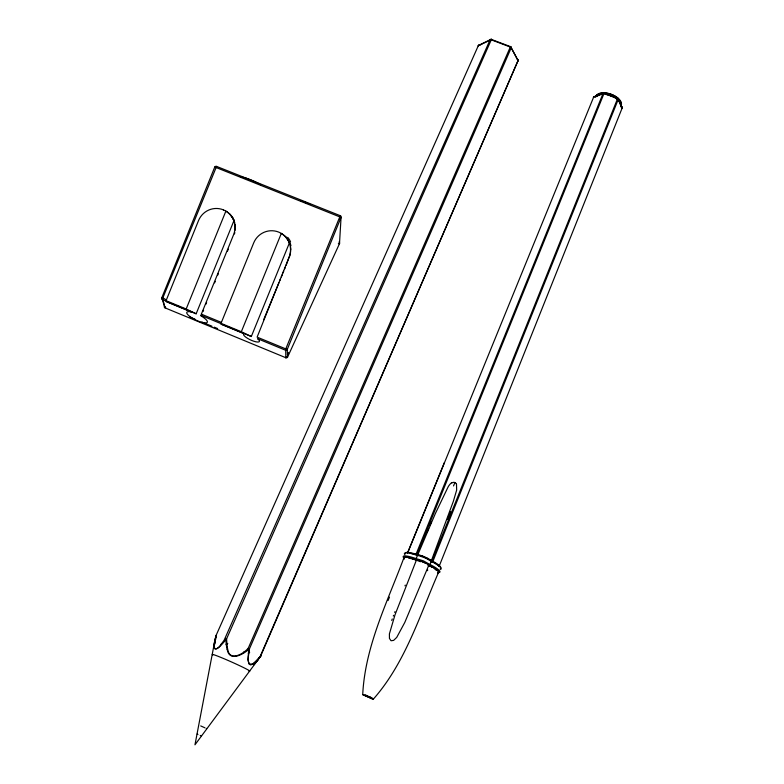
<?xml version="1.0" encoding="UTF-8"?>
<svg xmlns="http://www.w3.org/2000/svg" width="784" height="784" viewBox="0 0 784 784"><rect width="100%" height="100%" fill="white"/><g stroke="black" fill="none" stroke-linecap="round" stroke-linejoin="round"><path stroke-width="1.18" d="M305.966 202.537L305.956 202.595A22.658 8.369 25.5 0 1 310.052 204.399M491.539 39.308L487.824 41.248M214.943 643.938L215.198 640.734M438.481 572.516C419.597 615.871 405.103 663.244 373.223 699.269L362.718 694.653C365.021 646.496 387.296 602.22 403.917 557.796M340.109 219.314L340.305 215.61L285.69 349.125L285.827 357.769M165.708 307.25L165.042 307.867A1.352 1.264 -13.8 0 1 164.405 306.191L161.778 297.802C165.375 298.234 169.697 303.134 162.435 299.498A1.382 1.284 -13.6 0 1 161.778 297.802L214.757 167.051A1.372 1.245 -5.5 0 1 216.57 166.404L340.325 215.727A1.382 1.274 3.2 0 1 341.06 217.403L339.492 243.648L338.355 243.706M373.223 699.269L362.757 694.644M235.298 230.075L235.131 224.489M215.365 639.234L215.855 635.824A1.48 0.676 12.2 0 1 216.09 635.491L215.629 639.577M404.946 554.749A19.933 3.371 22.9 0 1 417.441 555.474A9.31 1.578 22.8 0 1 419.675 555.934L425.996 558.277L431.171 561.295L429.955 564.519L423.438 560.854L416.128 558.629L435.316 513.647L447.605 487.962A15.023 14.729 25.5 0 1 451.594 482.679M305.946 202.654L305.956 202.595A22.658 8.369 25.5 0 0 300.88 200.841M214.689 642.694C212.327 651.014 217.834 650.093 221.088 644.281M215.992 635.942C210.249 656.002 218.021 649.711 226.625 638.725L491.509 39.269M214.904 640.332L194.971 744.8L261.043 655.689A1.49 0.627 39.9 0 0 261.013 655.238L518.057 60.476L511.217 47.755A1.323 0.921 -31.7 0 0 510.531 46.658L491.509 39.455A1.303 1.019 69.1 0 0 490.098 39.768L478.416 45.443L215.786 636.108M215.531 637.255L215.982 635.471M234.837 232.603L234.436 233.946M429.955 564.519L429.975 564.48A19.943 3.322 22.9 0 1 438.04 572.585M391.726 620.438L392.245 618.968M214.767 167.002L341.04 217.393L287.228 349.488A1.382 1.313 -3 0 1 285.405 350.174L257.593 338.717A8.751 2.352 25.1 0 1 257.583 342.04A8.751 2.352 25.1 0 1 247.421 338.267A8.751 2.352 25.1 0 1 244 333.67L221.196 324.272L221.019 323.341L253.702 242.893A19.355 19.09 -63.3 0 1 278.692 232.103A19.355 19.09 -63.3 0 1 289.1 257.191L257.123 337.13L287.228 349.488L287.601 357.073L339.492 243.648A1.323 1.225 3.3 0 0 338.894 242.08M393.313 616.048L393.578 615.313M394.675 612.402L394.95 611.677M429.71 564.794L429.142 566.411M427.456 570.683L427.731 569.988M223.283 209.818A19.267 18.904 -65.9 0 1 233.573 234.759L201.351 314.149L201.194 316.021A11.319 2.999 25.7 0 1 203.762 317.696A11.388 3.018 25.7 0 1 204.957 322.91A11.388 3.018 25.7 0 1 190.414 316.912A11.388 3.018 25.7 0 1 189.052 311.65A11.319 2.999 25.7 0 1 191.198 311.905L166.355 301.664L166.061 300.693L198.519 220.598A19.267 18.904 -65.9 0 1 223.283 209.818L223.479 209.965M427.064 563.931L428.789 565.048L428.231 566.567L404.789 622.437L396.724 637.402L393.637 640.381L391.049 640.753L389.442 638.421L389.403 633.874L395.028 614.783L416.48 559.913L419.675 560.609M404.975 585.824L405.259 585.119M439.491 565.421L622.261 107.771L618.321 99.205A1.078 0.784 -27.4 0 0 617.694 98.284L604.15 93.149A1.049 0.784 73.4 0 0 603.072 93.423L593.713 96.922A1.039 0.549 19.9 0 0 593.508 97.432A1.068 0.774 -28.4 0 1 594.791 96.657L604.219 93.012L416.921 554.778M447.458 519.469L450.614 511.619M431.445 562.295L617.763 98.157L621.634 106.849A1.068 0.784 -27.2 0 1 622.261 107.771A1.039 0.549 19.1 0 1 622.026 108.27A1.039 0.774 74.1 0 0 621.634 106.849L621.036 107.065M432.788 561.638L618.321 99.205A1.049 0.559 19.2 0 0 617.586 98.627L604.033 93.482A1.049 0.559 19.6 0 0 603.072 93.423L415.941 554.474M201.194 316.021L201.792 314.541M202.997 311.562L203.595 310.072M205.996 304.123L206.604 302.634M453.534 485.923L454.896 482.562A2.901 2.862 46 0 0 452.936 482.474L451.858 482.983M196.157 313.786L186.18 308.994L225.88 211.112A19.914 19.757 44.5 0 1 234.024 220.48L196.157 313.786L166.296 301.477M227.487 251.145L228.311 249.126M214.62 282.857L215.247 281.289M217.785 275.047L218.422 273.479M251.311 336.512L241.335 331.73L281.319 233.407A19.933 19.845 58.8 0 1 289.453 242.805L251.311 336.512L221.166 324.086M427.231 531.924L428.593 528.563M429.955 525.211L431.318 521.85M388.08 600.524L389.472 597.134M407.474 553.004L444.401 462.501M407.611 553.053L593.713 96.922A1.039 0.784 73.3 0 1 594.791 96.657M263.62 319.803L278.928 282.759M279.731 280.809L280.535 278.859M281.348 276.909L282.152 274.959M282.955 273.008L283.769 271.058M284.572 269.108L285.386 267.158M286.189 265.208L289.1 257.191M415.432 560.168L415.912 559.002M227.154 649.387A38.73 37.838 -69.9 0 1 226.164 643.233L225.831 638.784A1.499 0.519 35.6 0 1 225.488 638.274L226.576 638.705L226.87 643.546A38.661 37.769 -71.9 0 0 227.703 649.23C229.379 661.716 243.04 654.297 248.244 648.221L510.541 46.481L517.371 59.378A1.313 0.911 -31.5 0 1 518.057 60.476A1.274 0.686 22.5 0 1 517.861 61.132L259.955 656.933A50.695 21.286 -64.6 0 1 256.437 661.598L254.173 664.126M287.405 354.711L288.414 352.486M286.287 357.141L285.886 357.769M258.181 659.648L253.693 664.871M261.043 655.689L253.173 663.921L250.674 664.959L248.979 664.048L247.979 659.667L248.773 648.868L248.244 648.221L249.459 648.809L511.217 47.755A1.294 0.696 22.8 0 0 510.266 47.02L491.225 39.817A1.294 0.696 23.5 0 0 490.098 39.768L224.165 640.156A51.989 20.482 -64.1 0 1 221.088 644.291M227.772 643.39L226.409 644.928M249.675 652.288L248.322 653.444M227.184 649.387C229.379 662.46 243.569 654.287 249.459 648.809A67.914 35.888 -69.9 0 0 248.724 654.14C245.833 669.801 255.163 664.558 261.101 655.365A1.49 0.51 36.1 0 1 261.092 655.591M479.818 45.129L482.709 43.728M483.444 43.375L484.169 43.022M484.894 42.669L485.629 42.316M486.354 41.964L487.089 41.601M371.979 698.093L364.717 695.016M417.549 555.082L421.145 555.65M416.755 559.943L419.479 560.589M428.436 564.852L429.23 565.323A19.022 3.156 22.9 0 1 437.825 573.006M421.547 555.729L426.859 557.894M419.695 560.658L426.329 563.51M419.783 560.638L420.596 560.962M422.36 556.032L420.508 555.415A8.408 1.441 22.8 0 0 418.499 555.003L418.146 554.925A19.002 3.224 22.9 0 0 405.602 553.102M286.611 357.014L287.61 357.034A1.362 1.294 -3.1 0 1 285.817 357.72L165.042 307.867L162.631 298.42L216.57 166.404M422.547 556.052L431.161 560.462A19.002 3.224 22.9 0 1 440.334 568.028M420.685 560.942L425.477 563M365.334 694.967L366.589 695.447M197.147 734.03L197.97 734.432M201.351 314.149L221.392 322.41L221.078 323.665L201.047 315.413M166.061 300.693L186.18 308.984M221.019 323.341L241.335 331.72M189.434 316.922L195.069 319.245M201.831 322.038L211.984 326.222M214.238 327.153L217.619 328.555M367.314 695.741L368.029 696.045M206.633 728.561L206.241 728.395M200.214 735.441L201.086 735.784M204.967 727.826L200.714 725.925M369.068 696.506L370.44 697.152M370.744 697.299L372.018 698.054M427.476 558.159L428.231 558.561M425.516 563.079L426.094 563.333M426.202 563.382L426.584 563.598M428.329 558.62L431.288 560.923L453.328 501.388L456.651 490.118L456.504 484.238M165.071 306.799L164.444 306.289M427.79 564.392L428.554 564.862M431.171 561.295L431.21 561.324A19.933 3.371 22.9 0 1 440.196 569.439M428.789 565.156L428.75 565.107A18.787 3.116 22.9 0 1 437.893 572.849M231.084 215.512L232.348 217.256M244.089 651.641L244.51 652.229M232.574 217.629L233.23 218.795M233.426 219.206L233.985 220.461A19.228 18.875 -65.9 0 0 229.673 214.003M234.151 220.902L234.837 223.117M290.648 247.411L290.825 249.332M517.371 59.378A1.294 1 70.4 0 1 517.861 61.132M226.831 643.497A71.079 41.523 -69 0 1 226.066 644.399M479.612 45.139A1.303 0.892 -32.8 0 0 478.26 46.109A1.274 0.676 23.8 0 1 478.416 45.443A1.294 1.009 68.9 0 1 479.73 45.07M214.679 642.704A53.773 22.266 -64.3 0 1 215.698 637.274M212.807 654.944A20.511 0.951 24 0 1 231.329 661.882A20.511 0.951 24 0 1 248.891 671.035M285.278 236.494A19.316 19.051 -63.2 0 1 286.523 237.856M290.599 249.341A18.885 18.542 83.5 0 1 289.247 257.338M289.904 242.54A18.081 16.572 89.5 0 1 290.952 245.843M287.708 237.366A15.886 12.965 82.7 0 1 290.57 241.864M245.529 177.939A29.694 10.79 26.5 0 1 255.28 181.829M240.404 176.635A30.4 11.035 26.5 0 1 245.568 178.046M255.261 181.908A30.4 11.035 26.5 0 1 260.572 184.681M285.053 236.288A19.326 19.051 -63.2 0 1 289.443 242.805M597.565 96.001A12.446 6.546 19.5 0 1 602.357 94.305M605.65 94.394A12.446 6.546 19.5 0 1 620.144 104.243M595.615 96.971A13.485 7.085 19.5 0 1 610.589 95.001A13.485 7.085 19.5 0 1 621.026 105.938M595.722 96.706A13.485 7.095 19.5 0 1 611.275 94.942A13.485 7.095 19.5 0 1 620.908 106.271M596.673 96.148A12.809 6.742 19.5 0 1 611.442 94.472A12.809 6.742 19.5 0 1 620.605 105.242M404.181 558.786A18.787 3.116 22.9 0 1 416.48 559.913L416.059 559.717A19.022 3.156 22.9 0 0 404.172 558.953M410.992 553.347A17.15 2.911 22.9 0 1 418.431 555.386M430.053 560.286A17.15 2.911 22.9 0 1 438.932 566.45M454.896 482.552A2.999 2.93 45.6 0 1 456.474 484.247M409.013 558.149A17.17 2.852 22.9 0 1 420.459 561.716M427.711 564.941A17.17 2.852 22.9 0 1 432.131 567.322M435.002 569.213A17.17 2.852 22.9 0 1 436.365 570.38M404.142 558.296A19.943 3.322 22.9 0 1 416.157 558.6M595.752 96.785A13.475 7.095 19.5 0 1 610.569 94.021A13.475 7.095 19.5 0 1 621.281 105.37M416.118 559.051L416.118 559.051"/></g></svg>
